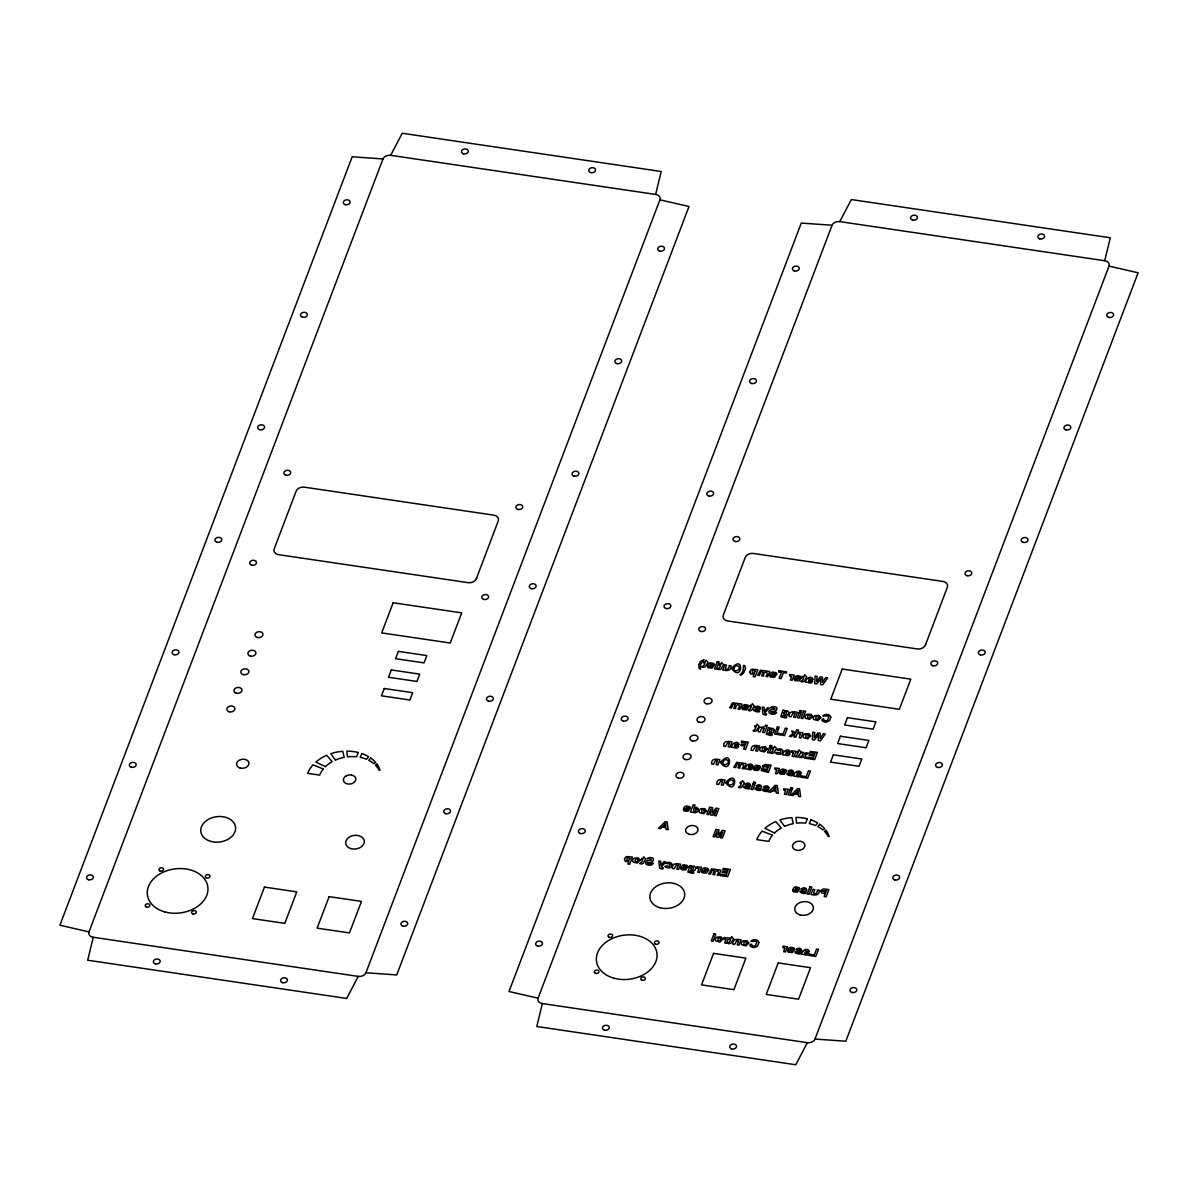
<?xml version="1.0" encoding="UTF-8"?>
<svg xmlns="http://www.w3.org/2000/svg" width="1198" height="1198" viewBox="0 0 1198 1198"><rect width="100%" height="100%" fill="white"/><g stroke="black" fill="none" stroke-linecap="round" stroke-linejoin="round"><path stroke-width="1.5" d="M786.472 771.123L784.241 774.312L780.452 774.043A2.83 2.052 -7.6 0 1 779.643 773.234L779.449 772.5L781.366 772.545L782.863 773.459L784.241 772.381L779.643 771.707L780.841 769.865A2.98 2.171 -7.6 0 1 782.668 769.056L785.768 769.745A3.295 2.396 -7.6 0 1 786.472 771.123M93.264 937.27L87.694 960.227L346.671 998.443L358.232 976.385A6.26 4.552 -7.6 0 0 365.929 972.776L396.718 974.932L689 206.49L659.918 199.826A6.26 4.552 -7.6 0 0 655.65 194.435L390.683 155.321A6.26 4.552 -7.6 0 0 382.986 158.945L352.182 156.773L59.9 925.215L88.981 931.894A6.26 4.552 -7.6 0 0 93.264 937.27L358.232 976.385M655.65 194.435L661.206 171.494L402.229 133.263L390.683 155.321M542.35 1003.565L536.794 1026.506L795.771 1064.737L807.317 1042.679A6.26 4.552 -7.6 0 0 815.014 1039.055L845.818 1041.227L1138.1 272.785L1109.019 266.106A6.26 4.552 -7.6 0 0 1104.736 260.73L839.768 221.615A6.26 4.552 -7.6 0 0 832.071 225.224L801.282 223.068L509 991.51L538.082 998.174A6.26 4.552 -7.6 0 0 542.35 1003.565L807.317 1042.679M1104.736 260.73L1110.306 237.773L851.329 199.557L839.768 221.615M476.34 578.739L497.964 521.699A6.903 5.032 -7.6 0 0 492.618 514.975L305.505 487.346A6.903 5.032 -7.6 0 0 295.876 491.869L274.477 548.13A6.903 5.032 -7.6 0 0 279.823 554.854L466.95 582.483A6.903 5.032 -7.6 0 0 476.34 578.739L476.564 577.96M925.44 645.018L947.064 587.993A6.903 5.032 -7.6 0 0 941.718 581.255L754.59 553.641A6.903 5.032 -7.6 0 0 744.961 558.163L723.577 614.409A6.903 5.032 -7.6 0 0 728.923 621.148L916.036 648.762A6.903 5.032 -7.6 0 0 925.44 645.018L925.665 644.239M88.981 931.894L382.986 158.945M365.929 972.776L659.918 199.826M538.082 998.174L832.071 225.224M815.014 1039.055L1109.019 266.106M800.773 841.37A6.26 4.552 -7.6 0 1 804.337 847.435A6.26 4.552 -7.6 0 1 795.442 849.906A6.26 4.552 -7.6 0 1 793.81 843.302L793.84 843.287A6.11 4.448 -7.6 0 1 795.547 842.074A6.26 4.552 -7.6 0 1 800.174 841.281M351.673 775.076A6.26 4.552 -7.6 0 1 355.252 781.141A6.26 4.552 -7.6 0 1 346.357 783.612A6.26 4.552 -7.6 0 1 344.71 777.023L344.739 776.993A6.11 4.448 -7.6 0 1 346.447 775.795M346.432 775.81A6.26 4.552 -7.6 0 1 351.089 774.986M818.399 734.898L818.249 740.559L820.345 740.858L825.362 734.015L823.385 733.715L820.076 738.447L820.196 733.251L817.905 732.906L814.311 737.683L814.76 732.442L812.813 732.158L812.394 739.69L814.445 739.99L818.399 734.898M820.735 678.832L820.585 684.492L822.682 684.792L827.698 677.948L825.721 677.649L822.397 682.381L822.532 677.184L820.226 676.84L816.647 681.617L817.081 676.376L815.134 676.091L814.73 683.624L816.781 683.923L820.735 678.832M712.496 807.647L712.346 812.798L715.955 808.156L718.845 808.575L716.105 815.763L714.308 815.509L716.464 809.848L712.421 815.224L710.564 814.954L710.818 809.009L708.662 814.67L706.865 814.4L709.605 807.212L712.496 807.647M718.74 829.87L718.59 835.036L722.199 830.379L725.09 830.813L722.349 838.001L720.552 837.731L722.708 832.071L718.665 837.462L716.808 837.177L717.063 831.247L714.906 836.908L713.11 836.638L715.85 829.45L718.74 829.87M749.274 784.78L743.883 786.547A2.096 1.527 -7.6 0 0 743.973 787.58C748.436 790.351 753.407 787.97 745.74 786.876C754.081 788.524 749.933 780.168 745.006 784.271L749.274 784.78M759.203 707.823L753.812 709.605A2.096 1.527 -7.6 0 0 753.901 710.624C758.364 713.394 763.336 711.013 755.668 709.92C764.01 711.567 759.861 703.211 754.935 707.314L759.203 707.823M760.416 786.427L755.039 788.194A2.096 1.527 -7.6 0 0 755.114 789.227C759.577 791.998 764.549 789.617 756.896 788.524C765.223 790.171 761.074 781.8 756.148 785.918L760.416 786.427M767.858 787.52L762.467 789.302A2.096 1.527 -7.6 0 0 762.542 790.321C767.005 793.091 771.991 790.71 764.324 789.617C772.665 791.264 768.517 782.908 763.59 787.011L767.858 787.52M792.357 771.632L786.966 773.399A2.096 1.527 -7.6 0 0 787.056 774.432C791.504 777.188 796.49 774.807 788.823 773.713C797.164 775.376 793.016 767.005 788.089 771.108L792.357 771.632M800.429 949.879L795.038 951.646A2.096 1.527 -7.6 0 0 795.128 952.665C799.59 955.435 804.562 953.054 796.895 951.961C805.236 953.623 801.088 945.252 796.161 949.355L800.429 949.879M805.535 889.44L800.159 891.222A2.096 1.527 -7.6 0 0 800.234 892.24C804.697 895.011 809.668 892.63 802.016 891.537C810.342 893.199 806.194 884.828 801.267 888.931L805.535 889.44M736.695 746.159C734.629 749.064 733.176 743.074 736.695 746.159M750.562 767.813C748.51 770.718 747.058 764.728 750.562 767.813M787.925 753.722C785.858 756.627 784.42 750.637 787.925 753.722M798.871 774.941C796.805 777.846 795.352 771.856 798.871 774.941M810.687 681.093C808.635 683.998 807.182 678.008 810.687 681.093M806.943 953.189C804.876 956.094 803.439 950.104 806.943 953.189M720.507 762.392C731.184 777.202 733.655 746.878 720.507 762.392M731.619 668.439C742.296 683.249 744.767 652.925 731.619 668.439M725.718 782.668C736.396 797.494 738.866 767.169 725.718 782.668M647.324 862.575L648.822 863.848L653.269 863.189C651.772 867.352 641.829 864.357 646.83 860.853C655.081 860.374 650.694 858.607 647.085 858.831A2.8 2.037 -7.6 0 1 648.388 857.843C656.579 856.121 653.898 863.803 647.324 862.575M770.793 711.612L772.306 712.885L776.738 712.226C775.241 716.389 765.312 713.394 770.299 709.89C778.55 709.411 774.163 707.644 770.554 707.868A2.8 2.037 -7.6 0 1 771.856 706.88C780.048 705.158 777.367 712.855 770.793 711.612M672.078 864.477C671.584 872.069 658.211 864.402 669.383 866.334C672.497 862.545 666.133 864.342 666.178 863.279C667.81 861.766 671.569 862.036 672.078 864.477M782.833 750.951C782.339 758.529 768.966 750.876 780.138 752.808C783.252 749.005 776.888 750.802 776.933 749.738C778.565 748.226 782.324 748.495 782.833 750.951M690.362 808.036L688.131 811.241L684.343 810.971A2.83 2.052 -7.6 0 1 683.534 810.162L683.339 809.429L685.256 809.459L686.754 810.387L688.131 809.309L683.534 808.635L684.732 806.778A2.98 2.171 -7.6 0 1 686.559 805.984L689.659 806.673A3.295 2.396 -7.6 0 1 690.362 808.036M687.802 866.828L685.585 870.033L681.797 869.763A2.83 2.052 -7.6 0 1 680.988 868.954L680.778 868.221L682.695 868.25L684.193 869.179L685.57 868.101L680.973 867.427L682.171 865.57A2.98 2.171 -7.6 0 1 684.013 864.776L687.098 865.465A3.295 2.396 -7.6 0 1 687.802 866.828M714.397 664.89L712.166 668.08L708.377 667.81A2.83 2.052 -7.6 0 1 707.569 667.001L707.374 666.268L709.291 666.313L710.788 667.226L712.166 666.148L707.569 665.474L708.767 663.632A2.98 2.171 -7.6 0 1 710.594 662.823L713.694 663.527A3.295 2.396 -7.6 0 1 714.397 664.89M708.602 869.898L706.386 873.102L702.597 872.833A2.83 2.052 -7.6 0 1 701.788 872.024L701.579 871.29L703.496 871.32L704.993 872.249L706.371 871.171L701.773 870.497L702.971 868.64A2.98 2.171 -7.6 0 1 704.798 867.846L707.898 868.535A3.295 2.396 -7.6 0 1 708.602 869.898M748.87 706.655L746.639 709.86L742.865 709.59A2.83 2.052 -7.6 0 1 742.041 708.782L741.847 708.048L743.763 708.078L745.261 709.006L746.639 707.928L742.041 707.254L743.239 705.397A2.98 2.171 -7.6 0 1 745.066 704.604L748.166 705.293A3.295 2.396 -7.6 0 1 748.87 706.655M760.475 767.274L758.244 770.479L754.455 770.209A2.83 2.052 -7.6 0 1 753.647 769.401L753.452 768.667L755.354 768.697L756.851 769.625L758.244 768.547L753.647 767.873L754.845 766.016A2.98 2.171 -7.6 0 1 756.672 765.223L759.772 765.911A3.295 2.396 -7.6 0 1 760.46 767.274M776.768 674.085L774.537 677.289L770.748 677.02A2.83 2.052 -7.6 0 1 769.94 676.211L769.745 675.477L771.662 675.522L773.159 676.436L774.537 675.358L769.94 674.684L771.138 672.827A2.98 2.171 -7.6 0 1 772.965 672.033L776.064 672.722A3.295 2.396 -7.6 0 1 776.768 674.085M801.282 677.709L799.051 680.913L795.262 680.644A2.83 2.052 -7.6 0 1 794.454 679.82L794.259 679.101L796.161 679.131L797.658 680.045L799.051 678.981L794.454 678.293L795.652 676.451A2.98 2.171 -7.6 0 1 797.479 675.657L800.578 676.346A3.295 2.396 -7.6 0 1 801.267 677.709M794.544 949.355L792.327 952.56L788.539 952.29A2.83 2.052 -7.6 0 1 787.73 951.482L787.52 950.748L789.437 950.793L790.935 951.706L792.312 950.628L787.715 949.954L788.913 948.097A2.98 2.171 -7.6 0 1 790.74 947.304L793.84 947.992A3.295 2.396 -7.6 0 1 794.544 949.355M799.65 888.931L797.434 892.136L793.645 891.866A2.83 2.052 -7.6 0 1 792.836 891.057L792.627 890.324L794.544 890.354L796.041 891.282L797.419 890.204L792.821 889.53L794.019 887.673A2.98 2.171 -7.6 0 1 795.861 886.879L798.946 887.568A3.295 2.396 -7.6 0 1 799.65 888.931M758.843 942.601L757.66 945.716A4.403 3.205 -7.6 0 1 755.474 947.064C753.123 948.996 746.639 944.353 751.745 944.174L751.925 945.207A2.022 1.468 -7.6 0 0 753.287 946.016L754.276 946.016A2.231 1.617 -7.6 0 0 755.609 945.387L756.792 942.257A2.261 1.647 -7.6 0 0 756.043 941.343L750.876 941.343C752.808 938.813 758.214 939.157 758.843 942.601M830.783 717.273L829.615 720.372A4.403 3.205 -7.6 0 1 827.429 721.735C825.078 723.652 818.578 719.01 823.7 718.845L823.865 719.863A2.022 1.468 -7.6 0 0 825.227 720.687L826.231 720.672A2.231 1.617 -7.6 0 0 827.563 720.058L828.746 716.928A2.261 1.647 -7.6 0 0 827.983 716L822.816 716C824.763 713.484 830.169 713.828 830.783 717.273M745.515 668.499L743.673 672.887L741.263 675.013L740.005 674.833L741.352 673.501A14.93 10.872 -7.6 0 0 742.97 671.179L743.569 665.399L744.812 665.579L745.515 668.499M763.92 728.728L762.722 732.352L764.564 732.637L767.289 725.434L765.462 725.164C765.357 729.417 757.48 723.966 758.244 731.693L760.086 731.963L761.853 728.01L763.92 728.728M624.487 859.28L625.476 861.497L628.83 861.377L627.842 863.998L629.669 864.267L632.409 857.079L626.824 856.555A3.22 2.336 -7.6 0 0 625.311 857.558L624.487 859.28M695.888 867.951L694.78 870.452L691.8 871.35A2.471 1.797 -7.6 0 1 690.347 870.632C686.978 872.833 695.154 871.59 693.807 872.863A2.111 1.542 -7.6 0 1 692.549 873.417L687.862 872.084L689.868 865.57L691.59 865.825L691.321 866.543L694.346 866.139L695.888 867.951M749.828 671.913L750.817 674.13L754.186 674.01L753.183 676.63L755.025 676.9L757.75 669.712L752.179 669.188A3.22 2.336 -7.6 0 0 750.652 670.191L749.828 671.913M774.357 730.076L773.249 732.577L770.269 733.476A2.471 1.797 -7.6 0 1 768.817 732.757C765.447 734.958 773.623 733.715 772.276 734.973A2.111 1.542 -7.6 0 1 771.018 735.542L766.331 734.209L768.352 727.695L770.059 727.935L769.79 728.669L772.815 728.264L774.357 730.076M788.898 712.496L787.775 714.996L784.81 715.895A2.471 1.797 -7.6 0 1 783.357 715.176C779.988 717.377 788.164 716.134 786.801 717.392A2.111 1.542 -7.6 0 1 785.544 717.961L780.871 716.629L782.878 710.115L784.6 710.354L784.316 711.088L787.341 710.684L788.898 712.496M698.449 809.159L697.55 811.48A3.28 2.381 -7.6 0 1 696.023 812.499A2.681 1.947 -7.6 0 1 693.193 812.274L690.437 811.974L693.178 804.786L695.005 805.056L694.031 807.647L696.907 807.362L698.449 809.159M698.704 664.785L699.228 668.813L700.486 668.993L700.725 664.081L704.095 659.574L700.456 661.401L698.704 664.785M722.574 762.407C722.364 766.72 729.911 764.294 728.01 760.655A2.471 1.797 -7.6 0 0 726.872 759.876L725.733 759.712A2.441 1.782 -7.6 0 0 724.176 760.071L722.574 762.407M733.685 668.454C733.476 672.782 741.023 670.356 739.121 666.702A2.471 1.797 -7.6 0 0 737.983 665.923L736.86 665.759A2.441 1.782 -7.6 0 0 735.287 666.133L733.685 668.454M727.8 782.698C727.575 787.011 735.123 784.585 733.236 780.931A2.471 1.797 -7.6 0 0 732.098 780.153L730.96 779.988A2.441 1.782 -7.6 0 0 729.387 780.362L727.8 782.698M714.083 870.856L712.87 874.465L714.712 874.735C714.188 868.805 721.256 870.287 717.063 875.079L718.905 875.349L720.882 870.137L711.627 868.894L708.707 873.851L710.534 874.121L712.241 870.167L714.083 870.856M735.033 704.768L733.82 708.362L735.662 708.632C735.138 702.702 742.191 704.199 738.013 708.991L739.84 709.261L741.832 704.05L732.562 702.807L729.657 707.748L731.484 708.018L733.191 704.08L735.033 704.768M739.196 764.294L737.998 767.888L739.825 768.158C739.301 762.228 746.369 763.725 742.176 768.502L744.018 768.772L745.995 763.575L736.74 762.317L733.82 767.274L735.647 767.544L737.354 763.59L739.196 764.294M762.931 672.198L761.718 675.807L763.545 676.076C763.036 670.146 770.089 671.629 765.911 676.421L767.738 676.69L769.73 671.479L760.46 670.236L757.555 675.178L759.382 675.447L761.089 671.509L762.931 672.198M678.038 865.57L676.825 869.134L678.652 869.419L680.644 864.207L678.937 863.953C677.424 863.488 671.569 862.934 672.348 868.475L674.174 868.745L676.585 864.627A1.527 1.123 -7.6 0 1 677.724 864.971L678.038 865.57M717.273 761.074L716.06 764.653L717.901 764.923L719.878 759.712L718.171 759.457C716.659 758.993 710.818 758.454 711.582 763.995L713.409 764.264L715.82 760.146A1.527 1.123 -7.6 0 1 716.958 760.475L717.273 761.074M722.499 781.366L721.286 784.93L723.113 785.214L725.09 780.003L723.397 779.748C721.87 779.284 716.03 778.73 716.793 784.271L718.635 784.54L721.031 780.422A1.527 1.123 -7.6 0 1 722.169 780.767L722.499 781.366M729.387 743.254L728.174 746.833L730.016 747.103L731.993 741.891L730.286 741.652C728.773 741.188 722.933 740.634 723.697 746.174L725.524 746.444L727.935 742.326A1.527 1.123 -7.6 0 1 729.073 742.67L729.387 743.254M756.866 747.312L755.653 750.891L757.48 751.161L759.472 745.95L757.765 745.695C756.252 745.246 750.397 744.692 751.176 750.233L753.003 750.502L755.399 746.384A1.527 1.123 -7.6 0 1 756.552 746.713L756.866 747.312M738.447 941.254L737.234 944.833L739.061 945.102L741.053 939.891L739.346 939.636C737.833 939.172 731.978 938.618 732.757 944.159L734.584 944.428L736.98 940.31A1.527 1.123 -7.6 0 1 738.118 940.655L738.447 941.254M794.813 713.619L793.6 717.198L795.427 717.467L797.404 712.256L795.712 712.001C794.184 711.537 788.344 710.983 789.108 716.524L790.95 716.793L793.346 712.675A1.527 1.123 -7.6 0 1 794.484 713.02L794.813 713.619M764.683 766.361L768.098 767.753L768.727 766.091L764.683 766.361M725.404 668.214C725.883 671.734 729.852 667.6 729.178 665.489L731.02 665.774C731.723 671.239 725.913 670.7 724.431 670.296L722.738 670.041L724.715 664.83L726.542 665.1L725.404 668.214M813.637 892.705C814.131 896.224 818.099 892.091 817.425 889.994L819.252 890.264C819.971 895.73 814.146 895.191 812.678 894.786L810.971 894.532L812.948 889.335L814.79 889.605L813.637 892.705M763.171 769.326L766.9 770.883L767.633 768.951L763.171 769.326M762.871 765.881L763.635 767.633L761.494 768.547L761.299 770.569L768.382 772.381L771.108 765.178L764.998 764.474L762.871 765.881M712.555 664.785C708.512 667.121 710.444 661.925 712.555 664.785M688.521 807.946C684.477 810.282 686.409 805.071 688.521 807.946M685.96 866.738C681.917 869.074 683.863 863.863 685.96 866.738M706.76 869.808C702.717 872.144 704.649 866.933 706.76 869.808M747.028 706.565C742.985 708.902 744.916 703.69 747.028 706.565M774.926 673.995C770.883 676.331 772.815 671.135 774.926 673.995M758.634 767.184C754.59 769.52 756.522 764.309 758.634 767.184M799.425 677.604C795.397 679.955 797.329 674.744 799.425 677.604M784.63 771.018C780.587 773.354 782.519 768.158 784.63 771.018M797.808 888.841C793.765 891.177 795.712 885.966 797.808 888.841M792.702 949.265C788.658 951.601 790.59 946.405 792.702 949.265M822.682 891.027L825.707 892.555L826.485 890.518L822.682 891.027M638.205 859.969C634.925 866.394 633.532 855.567 638.205 859.969M704.634 810.597C701.354 817.036 699.946 806.209 704.634 810.597M698.808 868.85L697.685 872.219L699.527 872.488L701.504 867.277L696.966 866.768L697.071 868.041L698.808 868.85M720.911 938.947C717.632 945.372 716.224 934.545 720.911 938.947M725.808 939.591L724.685 942.976L726.512 943.245L728.504 938.034L723.951 937.51L724.071 938.798L725.808 939.591M765.312 748.84C762.033 755.279 760.625 744.452 765.312 748.84M791.489 676.645L790.366 680.03L792.192 680.299L794.169 675.088L789.632 674.564L789.737 675.852L791.489 676.645M776.678 770.059L775.555 773.429L777.382 773.698L779.374 768.502L774.821 767.978L774.941 769.266L776.678 770.059M746.893 942.781C743.614 949.205 742.206 938.378 746.893 942.781M785.603 790.89L784.48 794.259L786.322 794.544L788.299 789.332L783.762 788.808L783.866 790.096L785.603 790.89M793.241 752.898L792.118 756.267L793.945 756.537L795.936 751.341L791.384 750.817L791.504 752.104L793.241 752.898M800.309 734.359L799.186 737.743L801.013 738.013L803.004 732.802L798.452 732.278L798.572 733.565L800.309 734.359M810.687 716.239C807.392 722.664 805.999 711.837 810.687 716.239M808.77 735.677C805.49 742.116 804.098 731.289 808.77 735.677M818.848 717.437C815.553 723.877 814.161 713.05 818.848 717.437M784.75 948.307L783.627 951.676L785.469 951.946L787.445 946.734L782.908 946.225L783.013 947.513L784.75 948.307M690.707 868.355C692.444 874.151 695.813 863.429 690.707 868.355M769.191 730.481C770.928 736.276 774.282 725.554 769.191 730.481M783.717 712.9C785.454 718.695 788.823 707.973 783.717 712.9M738.552 746.429L737.773 747.672A2.096 1.527 -7.6 0 1 736.56 748.076L735.572 748.046A3.01 2.186 -7.6 0 1 734.06 747.417L731.409 747.312C731.514 743.434 737.399 739.93 739.196 744.407L734.958 744.108L737.893 745.381A1.917 1.408 -7.6 0 1 738.537 746.429M752.419 768.083L751.655 769.326A2.096 1.527 -7.6 0 1 750.442 769.73L749.439 769.7A3.01 2.186 -7.6 0 1 747.926 769.071L745.291 768.966C745.396 765.073 751.281 761.584 753.063 766.046L748.825 765.747L751.775 767.034A1.917 1.408 -7.6 0 1 752.419 768.083M789.781 753.991L789.018 755.234A2.096 1.527 -7.6 0 1 787.805 755.653L786.801 755.609A3.01 2.186 -7.6 0 1 785.289 754.98L782.638 754.875C782.743 750.996 788.628 747.492 790.425 751.97L786.188 751.67L789.123 752.943A1.917 1.408 -7.6 0 1 789.781 753.991M812.544 681.363L811.78 682.605A2.096 1.527 -7.6 0 1 810.567 683.025L809.563 682.98A3.01 2.186 -7.6 0 1 808.051 682.351L805.415 682.246C805.52 678.368 811.39 674.878 813.187 679.341L808.95 679.041L811.885 680.314A1.917 1.408 -7.6 0 1 812.544 681.363M800.728 775.211L799.95 776.454A2.096 1.527 -7.6 0 1 798.737 776.858L797.748 776.828A3.01 2.186 -7.6 0 1 796.236 776.199L793.585 776.094C793.69 772.216 799.575 768.712 801.372 773.189L797.134 772.89L800.069 774.163A1.917 1.408 -7.6 0 1 800.728 775.211M808.8 953.458L808.036 954.701A2.096 1.527 -7.6 0 1 806.823 955.106L805.82 955.076A3.01 2.186 -7.6 0 1 804.307 954.447L801.657 954.342C801.761 950.448 807.647 946.959 809.444 951.422L805.206 951.137L808.141 952.41A1.917 1.408 -7.6 0 1 808.8 953.458M640.121 860.179L637.276 863.084L633.068 861.991A3.609 2.621 -7.6 0 1 632.649 860.449L633.083 859.325A3.564 2.591 -7.6 0 1 634.551 858.082L638.354 857.933L640.121 860.179M706.55 810.821L703.705 813.727L699.497 812.618A3.609 2.621 -7.6 0 1 699.078 811.091L699.512 809.968A3.564 2.591 -7.6 0 1 700.965 808.725L704.783 808.56L706.55 810.821M722.828 939.157L719.968 942.062L715.775 940.969A3.609 2.621 -7.6 0 1 715.356 939.427L715.775 938.304A3.564 2.591 -7.6 0 1 717.243 937.061L721.061 936.896L722.828 939.157M767.229 749.064L764.369 751.955L760.176 750.861A3.609 2.621 -7.6 0 1 759.757 749.334L760.176 748.196A3.564 2.591 -7.6 0 1 761.643 746.968L765.462 746.803L767.229 749.064M748.81 942.991L745.95 945.896L741.757 944.803A3.609 2.621 -7.6 0 1 741.337 943.26L741.757 942.137A3.564 2.591 -7.6 0 1 743.224 940.894L747.043 940.744L748.81 942.991M812.588 716.449L809.743 719.354L805.55 718.261A3.609 2.621 -7.6 0 1 805.116 716.718L805.55 715.595A3.564 2.591 -7.6 0 1 807.018 714.352L810.821 714.203L812.588 716.449M810.687 735.901L807.841 738.807L803.648 737.698A3.609 2.621 -7.6 0 1 803.214 736.171L803.648 735.048A3.564 2.591 -7.6 0 1 805.116 733.805L808.92 733.64L810.687 735.901M820.765 717.662L817.905 720.567L813.712 719.459A3.609 2.621 -7.6 0 1 813.292 717.931L813.712 716.808A3.564 2.591 -7.6 0 1 815.179 715.565L818.983 715.401L820.765 717.662M629.774 858.637C626.928 865.166 625.131 854.563 629.774 858.637M755.129 671.269C752.269 677.798 750.487 667.196 755.129 671.269M696.517 809.294C693.747 815.943 691.845 805.176 696.517 809.294M820.705 890.713L821.558 892.989L825.242 893.783L824.209 896.493L826.141 896.778L828.881 889.59L823.43 888.901L820.705 890.713M358.202 752.494L356.6 756.822A31.268 22.762 -7.6 0 0 347.42 756.866L346.866 751.131A37.527 27.314 -7.6 0 1 358.202 752.494M807.302 818.773L805.7 823.116A31.268 22.762 -7.6 0 0 796.52 823.161L795.951 817.41A37.527 27.314 -7.6 0 1 807.302 818.773M264.444 887.089L252.464 918.596L284.795 923.359L296.775 891.866L264.444 887.089M393.139 602.759L381.683 632.903L450.238 643.026L461.709 612.867L393.139 602.759M384.244 688.506L381.458 695.813L409.911 700.021L412.681 692.699L384.244 688.506M391.312 669.937L388.526 677.259L416.964 681.452L419.749 674.145L391.312 669.937M398.365 651.383L395.58 658.69L424.032 662.883L426.802 655.576L398.365 651.383M329.121 896.628L317.126 928.136L349.472 932.913L361.452 901.405L329.121 896.628M704.035 661.79L703.615 662.883L704.873 663.063L704.08 665.175L701.938 666.882L703.316 667.301L705.203 666.867L707.973 662.359L705.996 660.128L705.293 661.97L704.035 661.79M641.784 858.472L641.379 859.565L642.622 859.745L641.829 861.856L639.687 863.563L641.065 863.983L642.952 863.548L645.722 859.056L643.745 856.81L643.041 858.652L641.784 858.472M717.288 661.64L714.547 668.843L716.389 669.113L719.114 661.91L717.288 661.64M719.639 664.081L719.219 665.189L720.477 665.369L719.669 667.466L717.542 669.188L718.905 669.607L720.807 669.158L723.577 664.665L721.585 662.434L720.882 664.276L719.639 664.081M750.397 705.308L749.978 706.416L751.236 706.595L750.427 708.692L748.301 710.414L749.663 710.833L751.565 710.384L754.336 705.892L752.344 703.66L751.655 705.502L750.397 705.308M741.742 741.248L741.277 742.461L745.905 743.149L745.261 744.842L741.263 744.258L740.813 745.47L744.797 746.069L743.644 749.124L745.575 749.409L748.301 742.206L741.742 741.248M755.189 725.748L754.77 726.842L756.028 727.036L755.219 729.133L753.093 730.84L754.455 731.259L756.357 730.825L759.128 726.332L757.136 724.086L756.447 725.928L755.189 725.748M779 670.76L778.55 671.973L781.381 672.392L779.104 678.368L781.036 678.652L783.312 672.677L786.143 673.096L786.607 671.883L779 670.76M740.469 782.264L740.05 783.372L741.292 783.552L740.499 785.648L738.372 787.371L739.735 787.79L741.637 787.341L744.392 782.848L742.416 780.617L741.712 782.459L740.469 782.264M752.958 784.106L750.981 789.317L752.808 789.587L754.785 784.376L752.958 784.106M753.707 782.129L753.228 783.402L755.054 783.672L755.549 782.399L753.707 782.129M720.852 874.36L720.387 875.573L727.665 876.651L730.406 869.449L723.307 868.4L722.843 869.628L728.01 870.392L727.396 871.979L722.589 871.275L722.139 872.488L726.931 873.192L726.198 875.154L720.852 874.36M769.505 747.432L767.514 752.644L769.356 752.913L771.332 747.702L769.505 747.432M770.254 745.456L769.775 746.728L771.602 746.998L772.081 745.725L770.254 745.456M776.574 728.908L774.597 734.104L776.424 734.389L778.415 729.178L776.574 728.908M777.322 726.916L776.843 728.189L778.685 728.474L779.164 727.186L777.322 726.916M772.605 747.896L772.186 748.99L773.444 749.169L772.635 751.281L770.509 752.988L771.871 753.407L773.773 752.973L776.544 748.48L774.552 746.234L773.863 748.076L772.605 747.896M778.251 733.371L777.787 734.584L784.525 735.572L787.236 728.444L785.304 728.159L783.058 734.075L778.251 733.371M802.81 676.361L802.39 677.454L803.633 677.649L802.84 679.745L800.713 681.467L802.076 681.887L803.978 681.437L806.733 676.945L804.756 674.714L804.053 676.541L802.81 676.361M713.978 933.796L711.238 940.984L713.08 941.254L715.805 934.066L713.978 933.796M799.276 712.525L797.299 717.737L799.126 718.006L801.118 712.795L799.276 712.525M800.024 710.549L799.545 711.822L801.372 712.091L801.866 710.818L800.024 710.549M794.603 735.302L793.975 736.965L795.801 737.249L798.542 730.046L796.7 729.777L795.247 733.595L793.81 731.439L791.549 731.109L793.196 733.371L789.392 736.291L791.369 736.59L794.004 734.509L794.603 735.302M803.738 711.088L801.013 718.291L802.84 718.56L805.58 711.372L803.738 711.088M713.544 953.368L701.549 984.876L733.895 989.653L745.875 958.145L713.544 953.368M797.119 751.505L796.7 752.614L797.958 752.793L797.164 754.89L795.023 756.612L796.4 757.031L798.287 756.582L801.058 752.089L799.081 749.858L798.377 751.7L797.119 751.505M729.687 938.214L729.268 939.307L730.525 939.502L729.732 941.598L727.59 943.305L728.968 943.725L730.855 943.29L733.625 938.798L731.649 936.551L730.945 938.393L729.687 938.214M790.096 789.587L788.119 794.798L789.961 795.068L791.938 789.856L790.096 789.587M790.86 787.61L790.366 788.883L792.207 789.153L792.687 787.88L790.86 787.61M807.841 757.316L807.377 758.529L814.655 759.607L817.395 752.404L810.297 751.356L809.833 752.584L814.999 753.347L814.385 754.935L809.593 754.231L809.129 755.444L813.936 756.148L813.187 758.109L807.841 757.316M801.432 775.975L800.968 777.188L807.707 778.176L810.417 771.048L808.485 770.763L806.239 776.678L801.432 775.975M842.239 669.038L830.768 699.198L899.339 709.306L910.809 679.161L842.239 669.038M833.344 754.8L830.558 762.108L858.996 766.301L861.781 758.993L833.344 754.8M840.397 736.231L837.612 743.539L866.064 747.747L868.85 740.424L840.397 736.231M847.465 717.662L844.68 724.985L873.117 729.178L875.903 721.87L847.465 717.662M778.206 962.922L766.226 994.43L798.557 999.192L810.537 967.699L778.206 962.922M809.983 886.79L807.242 893.993L809.069 894.262L811.81 887.059L809.983 886.79M809.504 954.222L809.054 955.435L815.778 956.423L818.504 949.295L816.572 949.011L814.311 954.926L809.504 954.222M361.721 753.527L360.254 757.391A31.028 22.582 -7.6 0 1 366.483 759.262L368.625 756.702A37.527 27.314 -7.6 0 0 361.721 753.527M810.821 819.806L809.339 823.67A31.028 22.582 -7.6 0 1 815.568 825.557L817.71 822.981A37.527 27.314 -7.6 0 0 810.821 819.806M663.108 868.116L662.539 869.179L659.604 868.086L658.765 860.973L660.667 861.257L660.877 865.196L663.947 861.736L665.893 862.021L661.281 866.858L663.108 868.116M766.525 714.203L765.941 715.251L763.006 714.158L762.183 707.06L764.084 707.329L764.294 711.268L767.364 707.823L769.311 708.108L764.683 712.945L766.525 714.203M323.295 768.966L323.205 769.071A31.268 22.762 -7.6 0 0 319.686 775.106L307.706 773.339A37.527 27.314 -7.6 0 1 313.007 764.833L323.295 768.966M772.396 835.246L772.291 835.365A31.268 22.762 -7.6 0 0 768.787 841.4L756.807 839.633A37.527 27.314 -7.6 0 1 762.108 831.127L772.396 835.246M370.661 758.049L368.774 760.311A31.268 22.762 -7.6 0 1 373.806 763.635L375.648 762.512A33.799 24.604 -7.6 0 0 370.661 758.049M819.746 824.329L817.875 826.605A31.268 22.762 -7.6 0 1 822.906 829.915L824.748 828.791A33.799 24.604 -7.6 0 0 819.746 824.329M665.534 823.505L663.213 825.991L665.818 826.365L665.534 823.505M775.66 787.146L773.324 789.617L775.93 790.006L775.66 787.146M797.943 790.425L795.607 792.896L798.212 793.286L797.943 790.425M662.12 827.099L660.667 828.612L658.571 828.312L665.13 821.678L667.181 821.978L668.17 829.72L666.118 829.42L665.953 827.668L662.12 827.099M772.246 790.74L770.793 792.237L768.682 791.938L775.256 785.304L777.292 785.603L778.281 793.346L776.229 793.046L776.064 791.294L772.246 790.74M794.529 794.019L793.061 795.532L790.965 795.217L797.539 788.598L799.575 788.898L800.564 796.64L798.512 796.341L798.347 794.588L794.529 794.019M325.407 766.66L315.853 762.033A37.527 27.314 -7.6 0 1 326.65 755.279L332.19 761.673A31.268 22.762 -7.6 0 0 325.407 766.66M774.507 832.954L764.938 828.327A37.527 27.314 -7.6 0 1 775.735 821.558L781.291 827.968A31.268 22.762 -7.6 0 0 774.507 832.954M806.269 752.868L804.502 754.111L803.753 752.494L801.597 752.179L803.019 754.98L799.41 757.346L801.657 757.675L803.678 756.282L804.487 758.094L806.628 758.424L805.161 755.369L808.515 753.198L806.269 752.868M376.921 764.099L375.423 765.133A31.268 22.762 -7.6 0 1 379.062 770.239L380.036 770.194A37.527 27.314 -7.6 0 0 376.921 764.099M826.006 830.394L824.524 831.412A31.268 22.762 -7.6 0 1 828.147 836.533L829.136 836.474A37.527 27.314 -7.6 0 0 826.006 830.394M784.555 826.35L779.928 819.971A33.484 24.364 -7.6 0 1 791.878 817.62L793.286 823.655A31.268 22.762 -7.6 0 0 784.555 826.35M335.47 760.056L330.828 753.677A33.484 24.364 -7.6 0 1 342.778 751.326L344.185 757.361A31.268 22.762 -7.6 0 0 335.47 760.056M1108.734 317.365A3.444 2.501 -7.6 0 0 1113.601 314.565A3.444 2.501 -7.6 0 0 1108.21 313.067A3.444 2.501 -7.6 0 0 1108.734 317.365M1065.965 429.887A3.444 2.501 -7.6 0 0 1070.802 427.057A3.444 2.501 -7.6 0 0 1065.396 425.589A3.444 2.501 -7.6 0 0 1065.965 429.887M1023.167 542.394A3.444 2.501 -7.6 0 0 1028.004 539.579A3.444 2.501 -7.6 0 0 1022.613 538.097A3.444 2.501 -7.6 0 0 1023.167 542.394M980.383 654.902A3.444 2.501 -7.6 0 0 985.205 652.071A3.444 2.501 -7.6 0 0 979.814 650.604A3.444 2.501 -7.6 0 0 980.383 654.902M937.585 767.409A3.444 2.501 -7.6 0 0 942.422 764.594A3.444 2.501 -7.6 0 0 937.016 763.111A3.444 2.501 -7.6 0 0 937.585 767.409M894.756 879.916A3.444 2.501 -7.6 0 0 899.623 877.131A3.444 2.501 -7.6 0 0 894.247 875.618A3.444 2.501 -7.6 0 0 894.756 879.916M851.973 992.438A3.444 2.501 -7.6 0 0 856.825 989.623A3.444 2.501 -7.6 0 0 851.449 988.125A3.444 2.501 -7.6 0 0 851.973 992.438M689.209 834.347A6.26 4.552 -7.6 0 0 698.045 829.256A6.26 4.552 -7.6 0 0 688.251 826.515A6.26 4.552 -7.6 0 0 689.209 834.347M659.933 907.71A17.506 12.744 -7.6 0 0 684.642 893.423A17.506 12.744 -7.6 0 0 657.238 885.801A17.506 12.744 -7.6 0 0 659.933 907.71M800.069 914.898A9.374 6.829 -7.6 0 0 813.382 907.32A9.374 6.829 -7.6 0 0 798.766 903.142A9.374 6.829 -7.6 0 0 800.069 914.898M609.153 937.315A2.351 1.707 -7.6 0 0 612.687 935.653A2.351 1.707 -7.6 0 0 609.213 934.335A2.351 1.707 -7.6 0 0 609.153 937.315M655.351 944.069A2.351 1.707 -7.6 0 0 659.08 942.676A2.351 1.707 -7.6 0 0 655.845 941.104A2.351 1.707 -7.6 0 0 655.351 944.069M595.466 973.315A2.351 1.707 -7.6 0 0 599 971.653A2.351 1.707 -7.6 0 0 595.526 970.35A2.351 1.707 -7.6 0 0 595.466 973.315M641.858 980.159A2.351 1.707 -7.6 0 0 645.408 978.511A2.351 1.707 -7.6 0 0 641.933 977.194A2.351 1.707 -7.6 0 0 641.858 980.159M613.9 978.197A30.489 22.193 -7.6 0 0 656.953 953.353A30.489 22.193 -7.6 0 0 609.273 940.041A30.489 22.193 -7.6 0 0 613.9 978.197M706.371 703.75A4.058 2.965 -7.6 0 0 712.076 700.411A4.058 2.965 -7.6 0 0 705.697 698.674A4.058 2.965 -7.6 0 0 706.371 703.75M699.303 722.319A4.058 2.965 -7.6 0 0 705.023 718.98A4.058 2.965 -7.6 0 0 698.644 717.243A4.058 2.965 -7.6 0 0 699.303 722.319M692.219 740.873A4.058 2.965 -7.6 0 0 697.955 737.564A4.058 2.965 -7.6 0 0 691.605 735.797A4.058 2.965 -7.6 0 0 692.219 740.873M966.981 575.684A3.444 2.501 -7.6 0 0 971.848 572.884A3.444 2.501 -7.6 0 0 966.457 571.386A3.444 2.501 -7.6 0 0 966.981 575.684M734.973 541.436A3.444 2.501 -7.6 0 0 739.825 538.636A3.444 2.501 -7.6 0 0 734.449 537.138A3.444 2.501 -7.6 0 0 734.973 541.436M700.74 631.451A3.444 2.501 -7.6 0 0 705.592 628.651A3.444 2.501 -7.6 0 0 700.216 627.153A3.444 2.501 -7.6 0 0 700.74 631.451M932.838 665.714A3.444 2.501 -7.6 0 0 937.72 662.928A3.444 2.501 -7.6 0 0 932.344 661.401A3.444 2.501 -7.6 0 0 932.838 665.714M685.346 759.502A4.058 2.965 -7.6 0 0 691.051 756.148A4.058 2.965 -7.6 0 0 684.672 754.426A4.058 2.965 -7.6 0 0 685.346 759.502M678.293 778.071A4.058 2.965 -7.6 0 0 683.998 774.717A4.058 2.965 -7.6 0 0 677.619 772.98A4.058 2.965 -7.6 0 0 678.293 778.071M1039.789 238.866A3.444 2.501 -7.6 0 0 1044.641 236.066A3.444 2.501 -7.6 0 0 1039.265 234.568A3.444 2.501 -7.6 0 0 1039.789 238.866M912.562 220.088A3.444 2.501 -7.6 0 0 917.398 217.257A3.444 2.501 -7.6 0 0 911.992 215.79A3.444 2.501 -7.6 0 0 912.562 220.088M794.379 270.973A3.444 2.501 -7.6 0 0 799.231 268.172A3.444 2.501 -7.6 0 0 793.855 266.66A3.444 2.501 -7.6 0 0 794.379 270.973M751.58 383.48A3.444 2.501 -7.6 0 0 756.432 380.679A3.444 2.501 -7.6 0 0 751.056 379.167A3.444 2.501 -7.6 0 0 751.58 383.48M708.782 495.987A3.444 2.501 -7.6 0 0 713.634 493.187A3.444 2.501 -7.6 0 0 708.258 491.689A3.444 2.501 -7.6 0 0 708.782 495.987M623.215 721.016A3.444 2.501 -7.6 0 0 628.052 718.186A3.444 2.501 -7.6 0 0 622.646 716.718A3.444 2.501 -7.6 0 0 623.215 721.016M580.401 833.523A3.444 2.501 -7.6 0 0 585.253 830.723A3.444 2.501 -7.6 0 0 579.877 829.211A3.444 2.501 -7.6 0 0 580.401 833.523M604.391 1030.145A3.444 2.501 -7.6 0 0 609.288 1027.375A3.444 2.501 -7.6 0 0 603.927 1025.847A3.444 2.501 -7.6 0 0 604.391 1030.145M731.664 1048.939A3.444 2.501 -7.6 0 0 736.515 1046.139A3.444 2.501 -7.6 0 0 731.139 1044.641A3.444 2.501 -7.6 0 0 731.664 1048.939M537.602 946.031A3.444 2.501 -7.6 0 0 542.469 943.23A3.444 2.501 -7.6 0 0 537.078 941.733A3.444 2.501 -7.6 0 0 537.602 946.031M665.983 608.494A3.444 2.501 -7.6 0 0 670.85 605.709A3.444 2.501 -7.6 0 0 665.474 604.196A3.444 2.501 -7.6 0 0 665.983 608.494M531.283 588.622A3.444 2.501 -7.6 0 0 536.12 585.792A3.444 2.501 -7.6 0 0 530.714 584.325A3.444 2.501 -7.6 0 0 531.283 588.622M659.649 251.086A3.444 2.501 -7.6 0 0 664.501 248.286A3.444 2.501 -7.6 0 0 659.125 246.773A3.444 2.501 -7.6 0 0 659.649 251.086M616.88 363.593A3.444 2.501 -7.6 0 0 621.702 360.763A3.444 2.501 -7.6 0 0 616.311 359.295A3.444 2.501 -7.6 0 0 616.88 363.593M259.681 429.708A3.444 2.501 -7.6 0 0 264.548 426.892A3.444 2.501 -7.6 0 0 259.172 425.395A3.444 2.501 -7.6 0 0 259.681 429.708M574.067 476.1A3.444 2.501 -7.6 0 0 578.904 473.285A3.444 2.501 -7.6 0 0 573.528 471.802A3.444 2.501 -7.6 0 0 574.067 476.1M463.461 153.808A3.444 2.501 -7.6 0 0 468.298 150.978A3.444 2.501 -7.6 0 0 462.907 149.51A3.444 2.501 -7.6 0 0 463.461 153.808M282.563 982.66A3.444 2.501 -7.6 0 0 287.43 979.859A3.444 2.501 -7.6 0 0 282.054 978.347A3.444 2.501 -7.6 0 0 282.563 982.66M155.306 963.866A3.444 2.501 -7.6 0 0 160.188 961.096A3.444 2.501 -7.6 0 0 154.827 959.553A3.444 2.501 -7.6 0 0 155.306 963.866M590.689 172.572A3.444 2.501 -7.6 0 0 595.541 169.772A3.444 2.501 -7.6 0 0 590.165 168.274A3.444 2.501 -7.6 0 0 590.689 172.572M488.485 701.13A3.444 2.501 -7.6 0 0 493.321 698.299A3.444 2.501 -7.6 0 0 487.93 696.832A3.444 2.501 -7.6 0 0 488.485 701.13M445.656 813.637A3.444 2.501 -7.6 0 0 450.523 810.836A3.444 2.501 -7.6 0 0 445.162 809.324A3.444 2.501 -7.6 0 0 445.656 813.637M402.872 926.144A3.444 2.501 -7.6 0 0 407.739 923.344A3.444 2.501 -7.6 0 0 402.363 921.846A3.444 2.501 -7.6 0 0 402.872 926.144M88.517 879.736A3.444 2.501 -7.6 0 0 93.369 876.936A3.444 2.501 -7.6 0 0 87.993 875.439A3.444 2.501 -7.6 0 0 88.517 879.736M131.301 767.229A3.444 2.501 -7.6 0 0 136.168 764.429A3.444 2.501 -7.6 0 0 130.777 762.931A3.444 2.501 -7.6 0 0 131.301 767.229M174.129 654.722A3.444 2.501 -7.6 0 0 178.951 651.892A3.444 2.501 -7.6 0 0 173.56 650.424A3.444 2.501 -7.6 0 0 174.129 654.722M216.883 542.215A3.444 2.501 -7.6 0 0 221.75 539.414A3.444 2.501 -7.6 0 0 216.389 537.902A3.444 2.501 -7.6 0 0 216.883 542.215M302.48 317.185A3.444 2.501 -7.6 0 0 307.347 314.385A3.444 2.501 -7.6 0 0 301.956 312.888A3.444 2.501 -7.6 0 0 302.48 317.185M345.279 204.678A3.444 2.501 -7.6 0 0 350.13 201.878A3.444 2.501 -7.6 0 0 344.754 200.38A3.444 2.501 -7.6 0 0 345.279 204.678M229.192 711.777A4.058 2.965 -7.6 0 0 234.898 708.437A4.058 2.965 -7.6 0 0 228.518 706.7A4.058 2.965 -7.6 0 0 229.192 711.777M236.261 693.208A4.058 2.965 -7.6 0 0 241.966 689.868A4.058 2.965 -7.6 0 0 235.587 688.131A4.058 2.965 -7.6 0 0 236.261 693.208M483.737 599.419A3.444 2.501 -7.6 0 0 488.619 596.634A3.444 2.501 -7.6 0 0 483.258 595.106A3.444 2.501 -7.6 0 0 483.737 599.419M251.655 565.171A3.444 2.501 -7.6 0 0 256.492 562.356A3.444 2.501 -7.6 0 0 251.116 560.859A3.444 2.501 -7.6 0 0 251.655 565.171M285.873 475.157A3.444 2.501 -7.6 0 0 290.74 472.356A3.444 2.501 -7.6 0 0 285.349 470.859A3.444 2.501 -7.6 0 0 285.873 475.157M517.895 509.405A3.444 2.501 -7.6 0 0 522.747 506.604A3.444 2.501 -7.6 0 0 517.371 505.092A3.444 2.501 -7.6 0 0 517.895 509.405M240.109 768.053A6.26 4.552 -7.6 0 0 248.944 762.961A6.26 4.552 -7.6 0 0 239.166 760.236A6.26 4.552 -7.6 0 0 240.109 768.053M243.119 674.594A4.058 2.965 -7.6 0 0 248.87 671.284A4.058 2.965 -7.6 0 0 242.505 669.502A4.058 2.965 -7.6 0 0 243.119 674.594M250.202 656.025A4.058 2.965 -7.6 0 0 255.923 652.7A4.058 2.965 -7.6 0 0 249.543 650.948A4.058 2.965 -7.6 0 0 250.202 656.025M257.285 637.471A4.058 2.965 -7.6 0 0 262.991 634.116A4.058 2.965 -7.6 0 0 256.597 632.394A4.058 2.965 -7.6 0 0 257.285 637.471M210.833 841.415A17.506 12.744 -7.6 0 0 235.542 827.144A17.506 12.744 -7.6 0 0 208.153 819.507A17.506 12.744 -7.6 0 0 210.833 841.415M350.984 848.618A9.374 6.829 -7.6 0 0 364.297 841.041A9.374 6.829 -7.6 0 0 349.666 836.863A9.374 6.829 -7.6 0 0 350.984 848.618M206.266 877.79A2.351 1.707 -7.6 0 0 209.979 876.397A2.351 1.707 -7.6 0 0 206.745 874.81A2.351 1.707 -7.6 0 0 206.266 877.79M164.8 911.903A30.489 22.193 -7.6 0 0 207.853 887.074A30.489 22.193 -7.6 0 0 160.188 873.746A30.489 22.193 -7.6 0 0 164.8 911.903M146.366 907.036A2.351 1.707 -7.6 0 0 149.9 905.374A2.351 1.707 -7.6 0 0 146.426 904.056A2.351 1.707 -7.6 0 0 146.366 907.036M192.773 913.879A2.351 1.707 -7.6 0 0 196.307 912.217A2.351 1.707 -7.6 0 0 192.833 910.899A2.351 1.707 -7.6 0 0 192.773 913.879M160.053 871.021A2.351 1.707 -7.6 0 0 163.602 869.359A2.351 1.707 -7.6 0 0 160.128 868.056A2.351 1.707 -7.6 0 0 160.053 871.021"/></g></svg>
